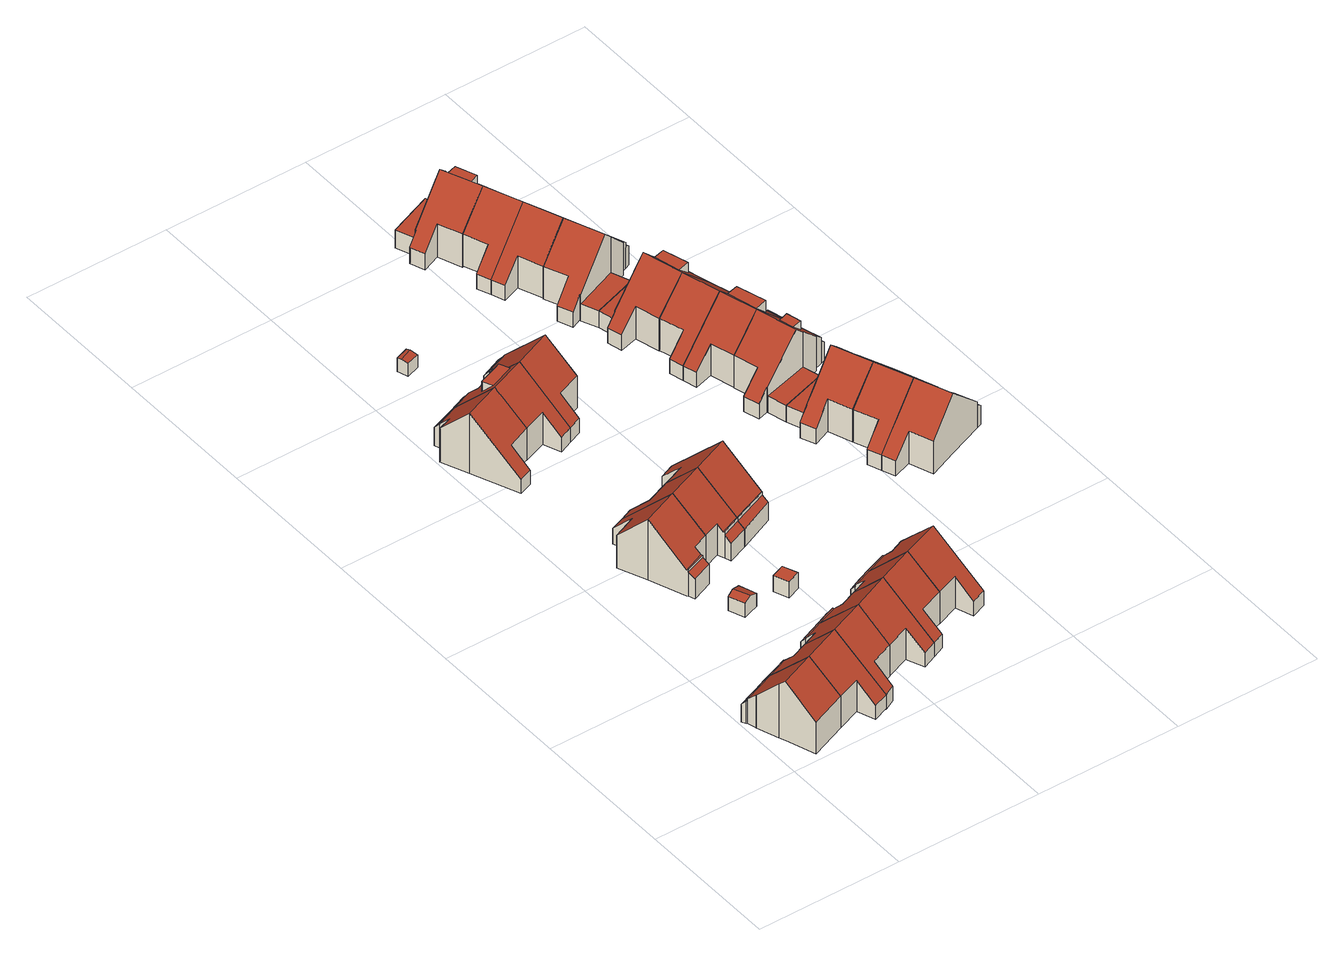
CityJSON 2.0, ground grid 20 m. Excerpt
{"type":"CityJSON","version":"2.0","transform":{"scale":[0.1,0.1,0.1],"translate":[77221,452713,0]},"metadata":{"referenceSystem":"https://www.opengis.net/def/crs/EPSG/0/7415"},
"CityObjects":{
"building1":{"type":"Building","attributes":{"Volume":331.74,"Dakoppervlakte":74.22,"Muuroppervlakte":170.06,"Vloeroppervlakte":52.79,"hoogte_Z_max_in_m_NAP":9.69,"GEB_DOEL":"woonfunctie","dateOfConstruction":"1988-01-01","measuredHeight":8.92},"geometry":[{"type":"Solid","lod":"2","boundaries":[[[[0,1,2,3,4,5,6,7,8,9,10,11,12,13]],[[14,15,16,17,18,19,20]],[[21,15,14,22]],[[23,24,20,19]],[[25,26,27,28,29]],[[15,12,11,16]],[[16,11,10,17]],[[23,19,18,9,8,7]],[[7,6,24,23]],[[24,6,5,4,3,25,22,14,20]],[[13,12,15,21,29]],[[0,13,29,28]],[[25,3,2,26]],[[1,27,26,2]],[[28,27,1,0]],[[21,22,25,29]],[[17,10,9,18]]]],"semantics":{"surfaces":[{"type":"GroundSurface"},{"type":"RoofSurface"},{"type":"WallSurface"}],"values":[[0,1,1,1,1,2,2,2,2,2,2,2,2,2,2,2,2]]}}]},
"building2":{"type":"Building","attributes":{"Volume":363.95,"Dakoppervlakte":82.74,"Muuroppervlakte":188.8,"Vloeroppervlakte":58.79,"hoogte_Z_max_in_m_NAP":9.69,"GEB_DOEL":"woonfunctie","dateOfConstruction":"1988-01-01","measuredHeight":8.92},"geometry":[{"type":"Solid","lod":"2","boundaries":[[[[5,4,3,2,30,31,32,33,34,35,36,37,38,6]],[[20,39,40,41,42,14]],[[14,42,43,22]],[[24,44,45,46,39,20]],[[47,26,25,48]],[[5,6,24,20]],[[24,6,38,44]],[[46,45,37,36]],[[40,39,46,36,35,34]],[[34,33,41,40]],[[33,32,31,48,43,42,41]],[[20,14,22,25,3,4,5]],[[2,26,47,30]],[[3,25,26,2]],[[31,30,47,48]],[[22,43,48,25]],[[37,45,44,38]]]],"semantics":{"surfaces":[{"type":"GroundSurface"},{"type":"RoofSurface"},{"type":"WallSurface"}],"values":[[0,1,1,1,1,2,2,2,2,2,2,2,2,2,2,2,2]]}}]},
"building3":{"type":"Building","attributes":{"Volume":337.49,"Dakoppervlakte":75.55,"Muuroppervlakte":188.75,"Vloeroppervlakte":53.67,"hoogte_Z_max_in_m_NAP":9.69,"GEB_DOEL":"woonfunctie","dateOfConstruction":"1988-01-01","measuredHeight":8.96},"geometry":[{"type":"Solid","lod":"2","boundaries":[[[[49,50,51,52,53,54,55,56,57,58,59,60,61,62]],[[39,46,63,64,65,66]],[[40,39,66,67,68,69]],[[70,71,68,67]],[[72,73,74,75]],[[52,51,50,73,70,67,66]],[[69,68,71,72,61,60,59]],[[40,58,57,56,46,39]],[[55,63,46,56]],[[63,55,54,64]],[[64,54,53,65]],[[65,53,52,66]],[[50,49,74,73]],[[62,75,74,49]],[[72,75,62,61]],[[72,71,70,73]],[[59,58,40,69]]]],"semantics":{"surfaces":[{"type":"GroundSurface"},{"type":"RoofSurface"},{"type":"WallSurface"}],"values":[[0,1,1,1,1,2,2,2,2,2,2,2,2,2,2,2,2]]}}]},
"building4":{"type":"Building","attributes":{"Volume":12.86,"Dakoppervlakte":5.98,"Muuroppervlakte":20.67,"Vloeroppervlakte":5.67,"hoogte_Z_max_in_m_NAP":3.36,"GEB_DOEL":"onbekend","dateOfConstruction":"1988-01-01","measuredHeight":2.47},"geometry":[{"type":"Solid","lod":"2","boundaries":[[[[76,77,78,79,80,81]],[[82,83,84,85]],[[86,87,83,82]],[[80,79,85,84]],[[77,76,87,86]],[[81,83,87,76]],[[85,79,78,77,86,82]],[[84,83,81,80]]]],"semantics":{"surfaces":[{"type":"GroundSurface"},{"type":"RoofSurface"},{"type":"WallSurface"}],"values":[[0,1,1,2,2,2,2,2]]}}]},
"building5":{"type":"Building","attributes":{"Volume":365.52,"Dakoppervlakte":81.12,"Muuroppervlakte":194.79,"Vloeroppervlakte":58.3,"hoogte_Z_max_in_m_NAP":9.78,"GEB_DOEL":"woonfunctie","dateOfConstruction":"1988-01-01","measuredHeight":9.05},"geometry":[{"type":"Solid","lod":"2","boundaries":[[[[88,89,90,91,92,93,94,95,96,97,98,99,100,101]],[[102,103,104,105]],[[106,107,103,102,108,109]],[[106,110,111,112,113,107]],[[114,115,116,117]],[[91,90,89,115,104,103,107]],[[108,102,105,114,100,99,98]],[[109,97,96,95,110,106]],[[94,111,110,95]],[[111,94,93,112]],[[92,113,112,93]],[[113,92,91,107]],[[117,101,100,114]],[[88,116,115,89]],[[101,117,116,88]],[[105,104,115,114]],[[98,97,109,108]]]],"semantics":{"surfaces":[{"type":"GroundSurface"},{"type":"RoofSurface"},{"type":"WallSurface"}],"values":[[0,1,1,1,1,2,2,2,2,2,2,2,2,2,2,2,2]]}}]},
"building6":{"type":"Building","attributes":{"Volume":356.12,"Dakoppervlakte":80.49,"Muuroppervlakte":188.9,"Vloeroppervlakte":57.19,"hoogte_Z_max_in_m_NAP":9.69,"GEB_DOEL":"woonfunctie","dateOfConstruction":"1988-01-01","measuredHeight":8.94},"geometry":[{"type":"Solid","lod":"2","boundaries":[[[[118,119,120,121,122,123,124,125,126,127,128,129,130,131]],[[65,132,133,134,135,66]],[[136,137,67,66,135,138]],[[139,70,67,137]],[[140,74,73,141]],[[118,131,65,66]],[[132,65,131,130]],[[134,133,129,128]],[[138,135,134,128,127,126]],[[136,138,126,125]],[[125,124,123,141,139,137,136]],[[66,67,70,73,120,119,118]],[[122,121,74,140]],[[73,74,121,120]],[[123,122,140,141]],[[73,70,139,141]],[[130,129,133,132]]]],"semantics":{"surfaces":[{"type":"GroundSurface"},{"type":"RoofSurface"},{"type":"WallSurface"}],"values":[[0,1,1,1,1,2,2,2,2,2,2,2,2,2,2,2,2]]}}]},
"building7":{"type":"Building","attributes":{"Volume":360.52,"Dakoppervlakte":81.56,"Muuroppervlakte":189.6,"Vloeroppervlakte":57.83,"hoogte_Z_max_in_m_NAP":9.75,"GEB_DOEL":"woonfunctie","dateOfConstruction":"1988-01-01","measuredHeight":8.97},"geometry":[{"type":"Solid","lod":"2","boundaries":[[[[142,143,144,145,146,147,148,149,150,151,152,153]],[[154,155,156,157,158,159]],[[154,159,160,161,162,163]],[[164,165,166,167]],[[145,144,155,154]],[[144,143,156,155]],[[142,153,158,157]],[[165,160,159,158,153,152,151]],[[148,147,162,161,164]],[[147,146,163,162]],[[154,163,146,145]],[[151,150,166,165]],[[167,166,150,149]],[[149,148,164,167]],[[164,161,160,165]],[[156,143,142,157]]]],"semantics":{"surfaces":[{"type":"GroundSurface"},{"type":"RoofSurface"},{"type":"WallSurface"}],"values":[[0,1,1,1,2,2,2,2,2,2,2,2,2,2,2,2]]}}]},
"building8":{"type":"Building","attributes":{"Volume":9.89,"Dakoppervlakte":4.05,"Muuroppervlakte":19.69,"Vloeroppervlakte":4.05,"hoogte_Z_max_in_m_NAP":3.24,"GEB_DOEL":"onbekend","dateOfConstruction":"1988-01-01","measuredHeight":2.44},"geometry":[{"type":"Solid","lod":"2","boundaries":[[[[168,169,170,171]],[[172,173,174,175]],[[169,175,174,170]],[[169,168,172,175]],[[171,173,172,168]],[[173,171,170,174]]]],"semantics":{"surfaces":[{"type":"GroundSurface"},{"type":"RoofSurface"},{"type":"WallSurface"}],"values":[[0,1,2,2,2,2]]}}]},
"building9":{"type":"Building","attributes":{"Volume":365,"Dakoppervlakte":80.34,"Muuroppervlakte":196.21,"Vloeroppervlakte":57.39,"hoogte_Z_max_in_m_NAP":9.78,"GEB_DOEL":"woonfunctie","dateOfConstruction":"1988-01-01","measuredHeight":9.11},"geometry":[{"type":"Solid","lod":"2","boundaries":[[[[176,177,178,179,180,181,182,183,97,96,95,184,185,186]],[[187,188,189,190]],[[191,106,109,192,190,189]],[[193,194,195,110,106,191]],[[196,197,198,199]],[[186,193,191,176]],[[185,194,193,186]],[[184,95,110,195]],[[109,106,110,95,96,97]],[[97,183,192,109]],[[183,182,181,197,187,190,192]],[[191,189,188,196,178,177,176]],[[178,196,199,179]],[[181,180,198,197]],[[199,198,180,179]],[[188,187,197,196]],[[185,184,195,194]]]],"semantics":{"surfaces":[{"type":"GroundSurface"},{"type":"RoofSurface"},{"type":"WallSurface"}],"values":[[0,1,1,1,1,2,2,2,2,2,2,2,2,2,2,2,2]]}}]},
"building10":{"type":"Building","attributes":{"Volume":346.44,"Dakoppervlakte":77.74,"Muuroppervlakte":188.97,"Vloeroppervlakte":55.23,"hoogte_Z_max_in_m_NAP":9.69,"GEB_DOEL":"woonfunctie","dateOfConstruction":"1988-01-01","measuredHeight":8.93},"geometry":[{"type":"Solid","lod":"2","boundaries":[[[[200,201,202,203,204,205,206,207,208,128,127,126,209,210]],[[211,212,213,214]],[[135,134,215,216,217,218]],[[135,218,211,214,219,138]],[[220,221,222,223]],[[127,128,134,135]],[[128,208,215,134]],[[217,216,207,206]],[[217,206,205,204,203,220,212,211,218]],[[219,214,213,223,200,210,209]],[[138,219,209,126]],[[138,126,127,135]],[[223,222,201,200]],[[203,202,221,220]],[[221,202,201,222]],[[223,213,212,220]],[[215,208,207,216]]]],"semantics":{"surfaces":[{"type":"GroundSurface"},{"type":"RoofSurface"},{"type":"WallSurface"}],"values":[[0,1,1,1,1,2,2,2,2,2,2,2,2,2,2,2,2]]}}]},
"building11":{"type":"Building","attributes":{"Volume":356.15,"Dakoppervlakte":71.12,"Muuroppervlakte":191.25,"Vloeroppervlakte":55.81,"hoogte_Z_max_in_m_NAP":9.75,"GEB_DOEL":"woonfunctie","dateOfConstruction":"1988-01-01","measuredHeight":9.02},"children":["building11-1"],"geometry":[{"type":"Solid","lod":"2","boundaries":[[[[224,225,226,227,228,229,230,231,232,233,234,235]],[[160,159,236,237,238,239],[240,241,242,243]],[[158,244,245,246,236,159]],[[165,247,248,166]],[[224,235,244,158]],[[234,233,246,245]],[[237,236,246,233,232,231]],[[238,237,231,230]],[[239,238,230,229,247]],[[159,160,165,226,225]],[[228,227,166,248]],[[165,166,227,226]],[[228,248,247,229]],[[247,165,160,239]],[[225,224,158,159]],[[235,234,245,244]],[[249,250,240,243]],[[249,243,242]],[[250,249,242,241]],[[250,241,240]]]],"semantics":{"surfaces":[{"type":"GroundSurface"},{"type":"RoofSurface"},{"type":"WallSurface"}],"values":[[0,1,1,1,2,2,2,2,2,2,2,2,2,2,2,2,1,2,2,2]]}}]},
"building11-1":{"type":"BuildingInstallation","attributes":{"relationToConstruction":"outside"},"parents":["building11"],"geometry":[{"type":"MultiSurface","lod":"2","boundaries":[[[249,250,240,243]],[[249,243,242]],[[250,249,242,241]],[[250,241,240]]],"semantics":{"surfaces":[{"type":"RoofSurface"},{"type":"WallSurface"}],"values":[0,1,1,1]}}]},
"building12":{"type":"Building","attributes":{"Volume":6.39,"Dakoppervlakte":3.19,"Muuroppervlakte":14.2,"Vloeroppervlakte":3.14,"hoogte_Z_max_in_m_NAP":2.89,"GEB_DOEL":"onbekend","dateOfConstruction":"1988-01-01","measuredHeight":2.11},"geometry":[{"type":"Solid","lod":"2","boundaries":[[[[251,252,253,254,255,256]],[[257,258,259,260]],[[257,261,262,258]],[[253,262,261,254]],[[251,256,260,259]],[[257,260,256,255]],[[259,258,262,253,252,251]],[[255,254,261,257]]]],"semantics":{"surfaces":[{"type":"GroundSurface"},{"type":"RoofSurface"},{"type":"WallSurface"}],"values":[[0,1,1,2,2,2,2,2]]}}]},
"building13":{"type":"Building","attributes":{"Volume":387.28,"Dakoppervlakte":87.77,"Muuroppervlakte":192.29,"Vloeroppervlakte":62.92,"hoogte_Z_max_in_m_NAP":9.78,"GEB_DOEL":"woonfunctie","dateOfConstruction":"1988-01-01","measuredHeight":9.12},"geometry":[{"type":"Solid","lod":"2","boundaries":[[[[186,263,264,265,266,267,268,269,179,178,177,176]],[[270,271,272,273,193,191]],[[189,274,270,191]],[[189,188,275,274]],[[276,196,199,277]],[[265,271,270,266]],[[273,272,264,263]],[[186,193,273,263]],[[193,186,176,177,178,196,188,189,191]],[[270,274,275,276,268,267,266]],[[178,179,199,196]],[[277,199,179,269]],[[269,268,276,277]],[[275,188,196,276]],[[265,264,272,271]]]],"semantics":{"surfaces":[{"type":"GroundSurface"},{"type":"RoofSurface"},{"type":"WallSurface"}],"values":[[0,1,1,1,1,2,2,2,2,2,2,2,2,2,2]]}}]},
"building14":{"type":"Building","attributes":{"Volume":355.73,"Dakoppervlakte":80.15,"Muuroppervlakte":189.77,"Vloeroppervlakte":56.95,"hoogte_Z_max_in_m_NAP":9.69,"GEB_DOEL":"woonfunctie","dateOfConstruction":"1988-01-01","measuredHeight":8.98},"geometry":[{"type":"Solid","lod":"2","boundaries":[[[[278,279,280,281,282,283,284,285,286,287,288,289,290,291]],[[211,292,293,212]],[[217,294,295,296,297,218]],[[218,297,298,299,292,211]],[[300,221,220,301]],[[217,218,211,291,290,289]],[[289,288,294,217]],[[296,295,287,286]],[[298,297,296,286,285,284]],[[284,283,299,298]],[[283,282,281,301,293,292,299]],[[278,291,211,212,220]],[[280,279,221,300]],[[220,221,279,278]],[[281,280,300,301]],[[220,212,293,301]],[[288,287,295,294]]]],"semantics":{"surfaces":[{"type":"GroundSurface"},{"type":"RoofSurface"},{"type":"WallSurface"}],"values":[[0,1,1,1,1,2,2,2,2,2,2,2,2,2,2,2,2]]}}]},
"building15":{"type":"Building","attributes":{"Volume":370.13,"Dakoppervlakte":82.59,"Muuroppervlakte":194.3,"Vloeroppervlakte":58.55,"hoogte_Z_max_in_m_NAP":9.75,"GEB_DOEL":"woonfunctie","dateOfConstruction":"1988-01-01","measuredHeight":9.07},"geometry":[{"type":"Solid","lod":"2","boundaries":[[[[302,303,304,305,306,307,233,232,231,308,309,310]],[[236,246,311,312,313,314]],[[236,314,315,316,317,237]],[[318,319,320,321]],[[315,314,304,303,319]],[[309,308,317,316,318]],[[237,231,232,233,246,236]],[[233,307,311,246]],[[311,307,306,312]],[[313,312,306,305]],[[314,313,305,304]],[[303,302,320,319]],[[302,310,321,320]],[[318,321,310,309]],[[318,316,315,319]],[[308,231,237,317]]]],"semantics":{"surfaces":[{"type":"GroundSurface"},{"type":"RoofSurface"},{"type":"WallSurface"}],"values":[[0,1,1,1,2,2,2,2,2,2,2,2,2,2,2,2]]}}]},
"building16":{"type":"Building","attributes":{"Volume":445.17,"Dakoppervlakte":99.05,"Muuroppervlakte":211.47,"Vloeroppervlakte":79.84,"hoogte_Z_max_in_m_NAP":9.78,"GEB_DOEL":"woonfunctie","dateOfConstruction":"1988-01-01","measuredHeight":9.16},"children":["building16-1"],"geometry":[{"type":"Solid","lod":"2","boundaries":[[[[322,323,324,325,326,327,328,329,330,331,332,333,334,335,336,337,338,339]],[[340,341,342,343,344,345,346,347],[348,349,350,351]],[[352,353,354,355,356,357,343,342]],[[358,359,360,361]],[[362,363,364,365]],[[366,367,368,369]],[[346,345,358,336,335]],[[346,335,334,347]],[[347,334,333,340]],[[333,332,368,341,340]],[[329,328,353,352,367]],[[328,327,354,353]],[[327,326,355,354]],[[324,357,356,325]],[[343,357,324,323]],[[361,360,364,338,337]],[[336,358,361,337]],[[322,339,363,362]],[[364,363,339,338]],[[364,360,359,365]],[[362,365,359,358,345,344]],[[330,329,367,366]],[[332,331,369,368]],[[330,366,369,331]],[[368,367,352,342,341]],[[322,362,344,343,323]],[[355,326,325,356]],[[348,351,370,371]],[[370,351,350]],[[370,350,349,371]],[[371,349,348]]]],"semantics":{"surfaces":[{"type":"GroundSurface"},{"type":"RoofSurface"},{"type":"WallSurface"}],"values":[[0,1,1,1,1,1,2,2,2,2,2,2,2,2,2,2,2,2,2,2,2,2,2,2,2,2,2,1,2,2,2]]}}]},
"building16-1":{"type":"BuildingInstallation","attributes":{"relationToConstruction":"outside"},"parents":["building16"],"geometry":[{"type":"MultiSurface","lod":"2","boundaries":[[[348,351,370,371]],[[370,351,350]],[[370,350,349,371]],[[371,349,348]]],"semantics":{"surfaces":[{"type":"RoofSurface"},{"type":"WallSurface"}],"values":[0,1,1,1]}}]},
"building17":{"type":"Building","attributes":{"Volume":367.01,"Dakoppervlakte":83.81,"Muuroppervlakte":186.38,"Vloeroppervlakte":59.81,"hoogte_Z_max_in_m_NAP":9.78,"GEB_DOEL":"woonfunctie","dateOfConstruction":"1988-01-01","measuredHeight":9},"geometry":[{"type":"Solid","lod":"2","boundaries":[[[[372,373,374,375,376,377,378,379,380,381,382]],[[383,384,385,386,387,388]],[[389,390,385,384]],[[391,392,393,394,395]],[[375,391,389,384,376]],[[380,379,387,386]],[[387,379,378,388]],[[377,383,388,378]],[[384,383,377,376]],[[372,382,395,394]],[[374,392,391,375]],[[394,393,392,374,373,372]],[[389,391,395,390]],[[386,385,390,395,382,381,380]]]],"semantics":{"surfaces":[{"type":"GroundSurface"},{"type":"RoofSurface"},{"type":"WallSurface"}],"values":[[0,1,1,1,2,2,2,2,2,2,2,2,2,2]]}}]},
"building18":{"type":"Building","attributes":{"Volume":373.36,"Dakoppervlakte":85.04,"Muuroppervlakte":187.08,"Vloeroppervlakte":60.68,"hoogte_Z_max_in_m_NAP":9.78,"GEB_DOEL":"woonfunctie","dateOfConstruction":"1988-01-01","measuredHeight":9.01},"geometry":[{"type":"Solid","lod":"2","boundaries":[[[[396,397,398,399,400,401,372,382,381,380]],[[343,357,402,403,386,385]],[[385,390,344,343]],[[394,363,362,395]],[[343,399,398,357]],[[397,396,403,402]],[[403,396,380,386]],[[385,386,380,381,382,395,390]],[[400,399,343,344,362]],[[382,372,394,395]],[[394,372,401,363]],[[400,362,363,401]],[[390,395,362,344]],[[397,402,357,398]]]],"semantics":{"surfaces":[{"type":"GroundSurface"},{"type":"RoofSurface"},{"type":"WallSurface"}],"values":[[0,1,1,1,2,2,2,2,2,2,2,2,2,2]]}}]},
"building19":{"type":"Building","attributes":{"Volume":430.79,"Dakoppervlakte":100.55,"Muuroppervlakte":202.81,"Vloeroppervlakte":79.49,"hoogte_Z_max_in_m_NAP":9.72,"GEB_DOEL":"woonfunctie","dateOfConstruction":"1988-01-01","measuredHeight":8.97},"children":["building19-1"],"geometry":[{"type":"Solid","lod":"2","boundaries":[[[[404,405,406,407,408,409,410,411,412,413,414,415,416,417,418,419,420,421]],[[422,423,424,425,426,427,428,429]],[[423,422,430,431,432,433,434,435],[436,437,438,439]],[[440,441,442,443]],[[444,445,446,447,448,449]],[[424,420,419,425]],[[419,418,426,425]],[[426,418,417,427]],[[428,427,417,416]],[[429,428,416,415,447]],[[410,409,432,431]],[[409,408,433,432]],[[408,407,440,434,433]],[[423,435,443,404,421]],[[442,441,406,405]],[[404,443,442,405]],[[406,441,440,407]],[[434,440,443,435]],[[415,414,448,447]],[[414,413,449,448]],[[445,444,449,413,412,411]],[[429,447,446,445,430,422]],[[421,420,424,423]],[[431,430,445,411,410]],[[439,450,451,436]],[[450,439,438]],[[451,450,438,437]],[[451,437,436]]]],"semantics":{"surfaces":[{"type":"GroundSurface"},{"type":"RoofSurface"},{"type":"WallSurface"}],"values":[[0,1,1,1,1,2,2,2,2,2,2,2,2,2,2,2,2,2,2,2,2,2,2,2,1,2,2,2]]}}]},
"building19-1":{"type":"BuildingInstallation","attributes":{"relationToConstruction":"outside"},"parents":["building19"],"geometry":[{"type":"MultiSurface","lod":"2","boundaries":[[[439,450,451,436]],[[450,439,438]],[[451,450,438,437]],[[451,437,436]]],"semantics":{"surfaces":[{"type":"RoofSurface"},{"type":"WallSurface"}],"values":[0,1,1,1]}}]},
"building20":{"type":"Building","attributes":{"Volume":353.87,"Dakoppervlakte":66.69,"Muuroppervlakte":190.06,"Vloeroppervlakte":55.46,"hoogte_Z_max_in_m_NAP":9.72,"GEB_DOEL":"woonfunctie","dateOfConstruction":"1988-01-01","measuredHeight":8.9},"children":["building20-1"],"geometry":[{"type":"Solid","lod":"2","boundaries":[[[[452,453,454,455,456,457,458,459,460,461,462,463,464]],[[424,423,465,466,467,468]],[[469,465,423,435,470,471],[472,473,474,475]],[[476,477,478,479]],[[442,480,481,443]],[[471,470,478,454,453]],[[471,453,452,469]],[[466,465,469,452,464,463]],[[468,467,462,461]],[[424,468,461,460]],[[423,424,460,459]],[[476,480,456,455,477]],[[454,478,477,455]],[[458,457,442,443]],[[457,456,480,442]],[[480,476,479,481]],[[443,481,479,478,470,435]],[[435,423,459,458,443]],[[466,463,462,467]],[[475,482,483,472]],[[482,475,474]],[[482,474,473,483]],[[473,472,483]]]],"semantics":{"surfaces":[{"type":"GroundSurface"},{"type":"RoofSurface"},{"type":"WallSurface"}],"values":[[0,1,1,1,1,2,2,2,2,2,2,2,2,2,2,2,2,2,2,1,2,2,2]]}}]},
"building20-1":{"type":"BuildingInstallation","attributes":{"relationToConstruction":"outside"},"parents":["building20"],"geometry":[{"type":"MultiSurface","lod":"2","boundaries":[[[475,482,483,472]],[[482,475,474]],[[482,474,473,483]],[[473,472,483]]],"semantics":{"surfaces":[{"type":"RoofSurface"},{"type":"WallSurface"}],"values":[0,1,1,1]}}]},
"building21":{"type":"Building","attributes":{"Volume":433.05,"Dakoppervlakte":104.18,"Muuroppervlakte":205.7,"Vloeroppervlakte":79.07,"hoogte_Z_max_in_m_NAP":9.78,"GEB_DOEL":"woonfunctie","dateOfConstruction":"1988-01-01","measuredHeight":9.1},"geometry":[{"type":"Solid","lod":"2","boundaries":[[[[484,485,486,487,488,489,490,491,492,493,494,495,496,497,498,499,500,501]],[[502,384,383,503,504,505,506,507]],[[508,509,510,511,389,384,502,512]],[[513,392,391,514]],[[515,516,517,518,519]],[[384,500,499,383]],[[498,503,383,499]],[[503,498,497,504]],[[497,496,505,504]],[[495,506,505,496]],[[507,506,495,494,518]],[[489,488,509,508]],[[488,487,510,509]],[[511,510,487,486,514]],[[501,500,384,389,391]],[[391,392,484,501]],[[486,485,513,514]],[[513,485,484,392]],[[391,389,511,514]],[[518,494,493,519]],[[515,519,493,492]],[[517,516,515,492,491,490]],[[512,502,507,518,517]],[[512,517,490,489,508]]]],"semantics":{"surfaces":[{"type":"GroundSurface"},{"type":"RoofSurface"},{"type":"WallSurface"}],"values":[[0,1,1,1,1,2,2,2,2,2,2,2,2,2,2,2,2,2,2,2,2,2,2,2]]}}]},
"building22":{"type":"Building","attributes":{"Volume":426.67,"Dakoppervlakte":102.96,"Muuroppervlakte":205.44,"Vloeroppervlakte":78.24,"hoogte_Z_max_in_m_NAP":9.72,"GEB_DOEL":"woonfunctie","dateOfConstruction":"1988-01-01","measuredHeight":9.05},"geometry":[{"type":"Solid","lod":"2","boundaries":[[[[520,521,522,523,524,525,526,414,413,527,528,529,530,531,532,533]],[[534,535,536,537,538,539,540,541]],[[542,543,544,545,546,540,539]],[[547,548,549,550]],[[551,449,448,552]],[[541,540,521,520,550]],[[531,530,535,534,549]],[[535,530,529,536]],[[528,537,536,529]],[[537,528,527,551,538]],[[526,542,552]],[[543,525,524,544]],[[523,545,544,524]],[[522,546,545,523]],[[522,521,540,546]],[[549,548,532,531]],[[533,547,550,520]],[[532,548,547,533]],[[541,550,549,534]],[[414,526,552,448]],[[551,527,413,449]],[[414,448,449,413]],[[551,552,542,539,538]],[[542,526,525,543]]]],"semantics":{"surfaces":[{"type":"GroundSurface"},{"type":"RoofSurface"},{"type":"WallSurface"}],"values":[[0,1,1,1,1,2,2,2,2,2,2,2,2,2,2,2,2,2,2,2,2,2,2,2]]}}]},
"building23":{"type":"Building","attributes":{"Volume":370.18,"Dakoppervlakte":84.01,"Muuroppervlakte":186.84,"Vloeroppervlakte":60.43,"hoogte_Z_max_in_m_NAP":9.72,"GEB_DOEL":"woonfunctie","dateOfConstruction":"1988-01-01","measuredHeight":8.95},"geometry":[{"type":"Solid","lod":"2","boundaries":[[[[553,452,464,463,554,555,556,557,558,559,560]],[[561,465,469,562,563]],[[564,565,566,466,465,561]],[[567,568,569,570]],[[464,452,469,465]],[[564,561,563,567,558,557,556]],[[564,556,555,565]],[[555,554,566,565]],[[566,554,463,466]],[[464,465,466,463]],[[570,559,558,567]],[[553,560,569,568]],[[570,569,560,559]],[[562,568,567,563]],[[562,469,452,553,568]]]],"semantics":{"surfaces":[{"type":"GroundSurface"},{"type":"RoofSurface"},{"type":"WallSurface"}],"values":[[0,1,1,1,2,2,2,2,2,2,2,2,2,2,2]]}}]},
"building24":{"type":"Building","attributes":{"Volume":431.54,"Dakoppervlakte":94.46,"Muuroppervlakte":206.08,"Vloeroppervlakte":78.2,"hoogte_Z_max_in_m_NAP":9.72,"GEB_DOEL":"woonfunctie","dateOfConstruction":"1988-01-01","measuredHeight":9.03},"children":["building24-1"],"geometry":[{"type":"Solid","lod":"2","boundaries":[[[[571,572,573,574,575,576,577,578,579,580,581,582,583,493,492,584,585]],[[586,587,588,561,563,589,590,591],[592,593,594,595]],[[596,597,598,599,600,564,561,588]],[[570,601,602,567]],[[515,519,603,604,605]],[[573,572,590,589,602]],[[591,590,572,571]],[[586,591,571,585]],[[587,586,585,584,605]],[[583,582,597,596,603]],[[598,581,580,599]],[[600,599,580,579]],[[564,600,579,578]],[[561,564,578,577]],[[576,575,570,567]],[[575,574,601,570]],[[573,602,601,574]],[[563,567,602,589]],[[605,584,492,515]],[[493,519,515,492]],[[603,519,493,583]],[[596,588,587,605,604,603]],[[576,567,563,561,577]],[[581,598,597,582]],[[606,592,595,607]],[[607,595,594]],[[607,594,593,606]],[[606,593,592]]]],"semantics":{"surfaces":[{"type":"GroundSurface"},{"type":"RoofSurface"},{"type":"WallSurface"}],"values":[[0,1,1,1,1,2,2,2,2,2,2,2,2,2,2,2,2,2,2,2,2,2,2,2,1,2,2,2]]}}]},
"building24-1":{"type":"BuildingInstallation","attributes":{"relationToConstruction":"outside"},"parents":["building24"],"geometry":[{"type":"MultiSurface","lod":"2","boundaries":[[[606,592,595,607]],[[607,595,594]],[[607,594,593,606]],[[606,593,592]]],"semantics":{"surfaces":[{"type":"RoofSurface"},{"type":"WallSurface"}],"values":[0,1,1,1]}}]},
"building25":{"type":"Building","attributes":{"Volume":352.24,"Dakoppervlakte":78.13,"Muuroppervlakte":191.4,"Vloeroppervlakte":55.89,"hoogte_Z_max_in_m_NAP":9.72,"GEB_DOEL":"woonfunctie","dateOfConstruction":"1988-01-01","measuredHeight":8.99},"geometry":[{"type":"Solid","lod":"2","boundaries":[[[[608,609,610,611,612,613,614,615,616,617,618,619]],[[620,621,622,623,624,625]],[[622,621,626,627,628,629]],[[630,631,632,633]],[[617,623,622,618]],[[623,617,616,624]],[[614,620,625,615]],[[621,620,614,613,612,630,626]],[[609,608,628,627,633]],[[628,608,619,629]],[[622,629,619,618]],[[611,631,630,612]],[[631,611,610,632]],[[633,632,610,609]],[[626,630,633,627]],[[615,625,624,616]]]],"semantics":{"surfaces":[{"type":"GroundSurface"},{"type":"RoofSurface"},{"type":"WallSurface"}],"values":[[0,1,1,1,2,2,2,2,2,2,2,2,2,2,2,2]]}}]},
"building26":{"type":"Building","attributes":{"Volume":376.53,"Dakoppervlakte":86.18,"Muuroppervlakte":187.37,"Vloeroppervlakte":61.61,"hoogte_Z_max_in_m_NAP":9.72,"GEB_DOEL":"woonfunctie","dateOfConstruction":"1988-01-01","measuredHeight":8.99},"geometry":[{"type":"Solid","lod":"2","boundaries":[[[[634,635,619,618,617,636,637,522,521,520,533]],[[540,546,638,639,623,622]],[[640,541,540,622,629]],[[641,547,550,642]],[[618,619,629,622]],[[541,550,520,521,522,546,540]],[[637,638,546,522]],[[636,639,638,637]],[[636,617,623,639]],[[622,623,617,618]],[[641,634,533,547]],[[550,547,533,520]],[[634,641,642,635]],[[640,642,550,541]],[[640,629,619,635,642]]]],"semantics":{"surfaces":[{"type":"GroundSurface"},{"type":"RoofSurface"},{"type":"WallSurface"}],"values":[[0,1,1,1,2,2,2,2,2,2,2,2,2,2,2]]}}]}
},
"vertices":[
[3,105,8],[22,112,8],[50,124,8],[52,117,8],[53,116,8],[72,67,8],[88,28,8],[38,8,8],[24,48,8],[21,56,8],[10,86,8],[11,86,8],[7,98,8],[6,99,8],[53,116,45],[7,98,45],[11,86,57],[10,86,57],[21,56,89],[24,48,97],[72,67,97],[6,99,45],[52,117,45],[38,8,55],[88,28,55],[52,117,41],[50,124,34],[22,112,34],[3,105,34],[6,99,41],
[80,135,8],[82,129,8],[83,128,8],[87,117,8],[109,125,8],[124,88,8],[150,24,8],[129,16,8],[120,40,8],[124,88,97],[109,125,57],[87,117,56],[83,128,45],[82,129,45],[120,40,55],[129,16,29],[150,24,29],[80,135,34],[82,129,41],
[151,164,7],[154,158,7],[154,156,7],[173,107,7],[188,68,7],[156,55,7],[165,31,7],[150,24,7],[124,88,7],[109,125,7],[131,134,7],[127,145,7],[127,147,7],[124,153,7],[165,31,29],[156,55,55],[188,68,55],[173,107,97],[154,156,45],[127,145,45],[131,134,57],[154,158,45],[127,147,45],[127,147,41],[154,158,41],[151,164,34],[124,153,34],
[131,280,9],[139,257,9],[128,253,9],[117,249,9],[109,271,9],[118,275,9],[128,253,34],[118,275,34],[109,271,30],[117,249,30],[139,257,29],[131,280,29],
[92,312,7],[89,321,7],[88,322,7],[69,371,7],[53,410,7],[85,423,7],[75,447,7],[94,454,7],[119,391,7],[136,350,7],[114,342,7],[117,334,7],[118,332,7],[121,323,7],[117,334,46],[88,322,46],[89,321,46],[118,332,46],[119,391,98],[69,371,98],[114,342,54],[136,350,54],[94,454,30],[75,447,30],[85,423,56],[53,410,56],[118,332,43],[89,321,43],[92,312,37],[121,323,37],
[173,107,8],[154,156,8],[154,158,8],[151,164,8],[179,175,8],[182,169,8],[182,167,8],[187,156,8],[209,165,8],[224,128,8],[249,64,8],[230,56,8],[220,80,8],[188,68,8],[220,80,55],[230,56,29],[249,64,29],[224,128,97],[187,156,57],[182,167,45],[209,165,57],[182,169,45],[179,175,35],[182,169,41],
[53,611,8],[62,587,8],[44,580,8],[18,644,8],[3,681,8],[22,688,8],[18,701,8],[15,708,8],[47,720,8],[49,714,8],[69,664,8],[85,624,8],[18,644,98],[44,580,29],[62,587,29],[53,611,55],[85,624,55],[69,664,98],[49,714,44],[18,701,44],[22,688,58],[3,681,58],[18,701,43],[49,714,43],[47,720,35],[15,708,35],
[179,248,8],[171,268,8],[189,275,8],[197,255,8],[179,248,32],[197,255,32],[189,275,32],[171,268,32],
[170,411,7],[189,362,7],[190,361,7],[193,352,7],[166,341,7],[163,350,7],[162,351,7],[159,359,7],[111,461,7],[121,437,7],[154,450,7],[163,350,46],[190,361,46],[189,362,46],[162,351,46],[170,411,98],[159,359,54],[154,450,56],[121,437,56],[111,461,30],[190,361,41],[163,350,41],[166,341,33],[193,352,33],
[228,187,8],[226,193,8],[252,204,8],[254,198,8],[255,196,8],[274,148,8],[290,108,8],[256,95,8],[266,71,8],[233,175,8],[229,186,8],[255,196,45],[254,198,45],[228,187,45],[229,186,45],[266,71,29],[256,95,55],[290,108,55],[274,148,97],[233,175,56],[254,198,41],[252,204,34],[226,193,34],[228,187,41],
[85,624,7],[69,664,7],[49,714,7],[47,720,7],[74,731,7],[77,725,7],[82,712,7],[104,721,7],[119,683,7],[144,620,7],[126,612,7],[117,636,7],[119,683,98],[104,721,58],[82,712,58],[77,725,44],[76,676,89],[70,690,74],[104,703,74],[110,689,89],[117,636,55],[126,612,29],[144,620,29],[77,725,43],[74,731,35],[104,703,89],[70,690,89],
[65,824,8],[62,833,8],[60,839,8],[78,845,8],[80,840,8],[83,830,8],[80,840,29],[62,833,29],[65,824,27],[83,830,27],[78,845,28],[60,839,28],
[185,462,7],[176,487,7],[196,495,7],[221,431,7],[240,382,7],[240,381,7],[243,373,7],[221,431,98],[196,495,30],[176,487,30],[185,462,56],[240,382,46],[240,381,46],[240,381,41],[243,373,34],
[254,198,7],[252,204,7],[282,215,7],[284,209,7],[285,208,7],[289,198,7],[309,207,7],[325,167,7],[350,104,7],[330,96,7],[321,120,7],[290,108,7],[274,148,7],[255,196,7],[285,208,45],[284,209,45],[321,120,55],[330,96,29],[350,104,29],[325,167,97],[309,207,55],[289,198,56],[282,215,35],[284,209,41],
[148,762,7],[151,754,7],[171,704,7],[187,664,7],[153,651,7],[162,627,7],[125,729,7],[120,742,7],[117,749,7],[162,627,29],[153,651,55],[187,664,55],[171,704,98],[151,754,44],[120,742,44],[125,729,58],[120,742,43],[151,754,43],[148,762,33],[117,749,33],
[321,977,6],[272,958,6],[232,943,6],[220,975,6],[195,965,6],[188,985,6],[202,991,6],[201,992,6],[191,1017,6],[252,1041,6],[262,1016,6],[262,1014,6],[289,1025,6],[291,1022,6],[302,1026,6],[308,1028,6],[326,981,6],[327,980,6],[262,1014,86],[262,1016,86],[250,1011,98],[272,958,98],[321,977,46],[302,1026,46],[291,1022,57],[289,1025,57],[263,1012,86],[276,1016,73],[287,988,73],[275,983,86],[201,992,45],[202,991,45],[188,985,30],[195,965,30],[220,975,56],[232,943,56],[302,1026,43],[320,979,43],[326,981,39],[308,1028,39],[321,977,41],[327,980,36],[326,981,36],[320,979,41],[191,1017,33],[201,992,33],[262,1016,33],[252,1041,33],[287,988,86],[276,1016,86],
[347,929,8],[348,928,8],[368,879,8],[361,876,8],[312,857,8],[272,842,8],[259,874,8],[235,865,8],[228,883,8],[292,907,8],[341,926,8],[272,842,56],[312,857,98],[292,907,98],[228,883,30],[235,865,30],[259,874,56],[361,876,46],[341,926,46],[361,876,41],[368,879,36],[348,928,36],[347,929,36],[341,926,41],
[221,901,8],[245,911,8],[232,943,8],[272,958,8],[321,977,8],[327,980,8],[245,911,56],[221,901,30],
[444,609,7],[450,611,7],[464,561,7],[458,559,7],[445,555,7],[446,552,7],[420,544,7],[420,543,7],[426,521,7],[426,519,7],[364,500,7],[357,526,7],[356,527,7],[342,523,7],[336,544,7],[361,551,7],[352,584,7],[393,595,7],[408,540,97],[393,595,97],[352,584,56],[361,551,56],[336,544,30],[342,523,30],[356,527,45],[357,526,45],[420,543,85],[420,544,85],[446,552,59],[445,555,59],[458,559,46],[444,609,46],[410,574,87],[423,578,74],[428,558,74],[415,555,87],[458,559,41],[464,561,35],[450,611,36],[444,609,41],[426,521,32],[420,543,32],[408,540,32],[357,526,32],[364,500,32],[426,519,32],[428,558,87],[423,578,87],
[418,658,8],[424,635,8],[436,638,8],[442,640,8],[450,613,8],[450,611,8],[444,609,8],[393,595,8],[352,584,8],[343,617,8],[318,610,8],[313,629,8],[379,647,8],[379,647,97],[313,629,30],[318,610,30],[343,617,56],[418,658,58],[436,638,46],[424,635,58],[390,647,87],[406,651,70],[418,611,70],[401,606,87],[450,613,40],[442,640,41],[436,638,43],[443,611,43],[450,613,36],[443,611,41],[418,611,87],[406,651,87],
[368,879,7],[386,831,7],[380,828,7],[369,824,7],[370,820,7],[343,810,7],[344,809,7],[354,784,7],[354,783,7],[292,763,7],[283,785,7],[283,787,7],[269,781,7],[261,801,7],[285,811,7],[272,842,7],[312,857,7],[361,876,7],[333,805,98],[285,811,56],[261,801,30],[269,781,30],[283,787,45],[283,785,45],[343,810,86],[370,820,57],[369,824,57],[380,828,46],[344,809,86],[386,831,36],[380,828,41],[354,783,32],[354,784,32],[344,809,32],[283,785,32],[292,763,32],
[493,461,7],[444,441,7],[404,426,7],[392,458,7],[368,448,7],[360,468,7],[374,474,7],[435,499,7],[436,496,7],[463,507,7],[464,504,7],[474,508,7],[481,511,7],[500,464,7],[474,508,46],[464,504,56],[463,507,56],[436,496,85],[435,499,85],[423,494,97],[444,441,97],[493,461,46],[374,474,45],[360,468,30],[368,448,30],[392,458,56],[404,426,56],[500,464,35],[481,511,35],[474,508,42],[493,461,42],[435,499,32],[374,474,32],
[430,661,8],[308,648,8],[333,655,8],[323,688,8],[364,699,8],[415,714,8],[422,715,8],[436,663,8],[364,699,97],[430,661,46],[415,714,46],[323,688,56],[333,655,56],[308,648,30],[415,714,41],[430,661,41],[436,663,36],[422,715,36],
[388,762,7],[389,758,7],[402,762,7],[409,764,7],[422,715,7],[415,714,7],[364,699,7],[323,688,7],[314,721,7],[289,715,7],[284,735,7],[298,739,7],[298,740,7],[361,758,7],[362,755,7],[362,755,85],[361,758,85],[349,754,97],[402,762,46],[389,758,59],[388,762,59],[362,749,87],[377,753,72],[387,718,72],[371,714,87],[298,740,45],[298,739,45],[284,735,30],[289,715,30],[314,721,56],[409,764,36],[402,762,41],[298,740,32],[349,754,32],[361,758,32],[377,753,87],[387,718,87],
[511,384,7],[521,389,7],[529,392,7],[540,363,7],[533,360,7],[484,341,7],[444,325,7],[432,357,7],[407,348,7],[400,366,7],[464,390,7],[503,405,7],[444,325,56],[484,341,97],[464,390,97],[400,366,30],[407,348,30],[432,357,56],[533,360,46],[521,389,46],[511,384,56],[503,405,56],[533,360,42],[540,363,35],[529,392,35],[521,389,42],
[521,412,7],[513,409,7],[393,384,7],[417,394,7],[417,394,56],[393,384,30],[513,409,46],[521,412,34],[513,409,42]
]}
